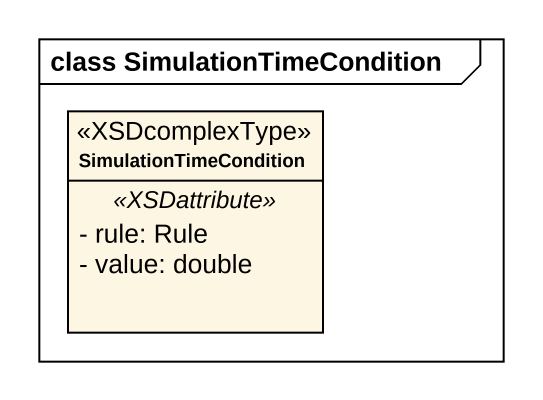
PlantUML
@startuml
mainframe class SimulationTimeCondition
hide circle
hide empty members
skinparam classAttributeIconSize 0
class SimulationTimeCondition <<XSDcomplexType>> {
  .. <<XSDattribute>> ..
  - rule: Rule
  - value: double
}
@enduml
